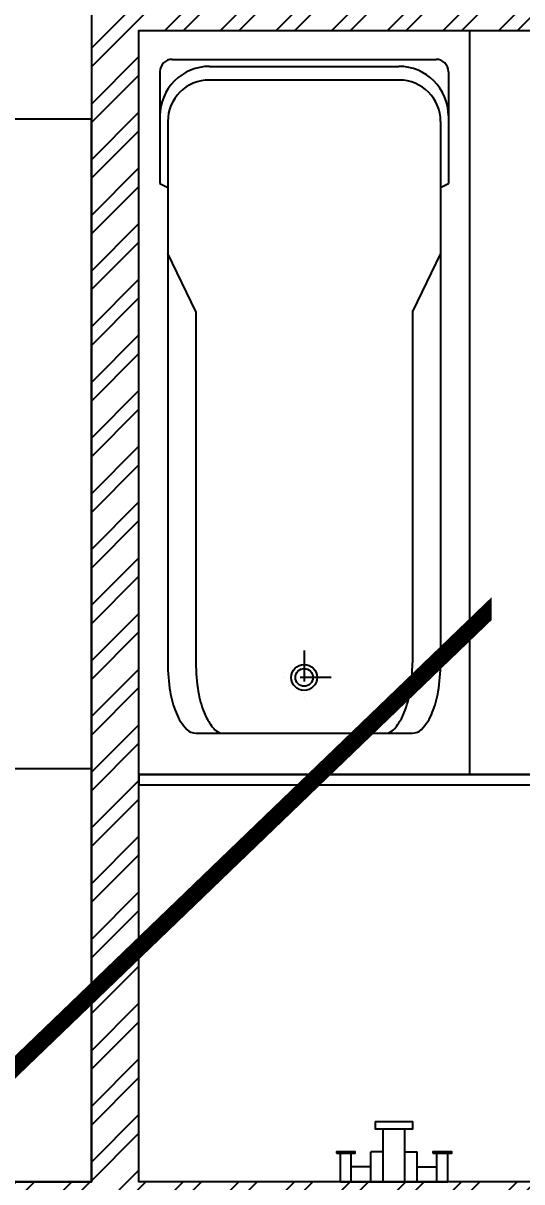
# Model space of a CAD drawing. Header units: millimetres. Extents: x -2842 to 18480, y -2414 to 14540.
# Drawn here: x 4830 to 6037, y 230 to 3033 of the extents above; entities that cross this region are included whole.
import ezdxf

# ---------------------------------------------------------------- set-up
doc = ezdxf.new("R2010")
doc.units = ezdxf.units.MM
doc.header["$LTSCALE"] = 150
doc.linetypes.add('DASHDOT', pattern=[1, 0.5, -0.25, 0, -0.25])
doc.linetypes.add('DASHED', pattern=[0.75, 0.5, -0.25])
for name, color, linetype in [('ad-Furniture', 8, 'Continuous'), ('ad-Text main', 7, 'Continuous'), ('ad-Toilet fixtures', 8, 'Continuous'), ('ad-Wall', 240, 'Continuous'), ('ad-Wall hatch', 8, 'Continuous')]:
    doc.layers.add(name, color=color, linetype=linetype)
doc.layers.add('ad-Glass Sectionline', color=140, linetype='Continuous', true_color=0x00bfff)
doc.layers.add('ad-Primary Roof', color=5, linetype='Continuous', true_color=0x0000ff)
doc.styles.get("Standard").update_dxf_attribs({"font": 'calibril.ttf'})

# ---------------------------------------------------------------- blocks, each defined once
blk = doc.blocks.new('3BHK+_A$0$ad_Shower')
for p, q in [((0, 130, 0), (-69.5, 130, 0)), ((0, -130), (0, 130)), ((0, 103.8, 0), (-69.5, 103.8, 0)), ((-36.4, 55.7, 0), (-36.4, 103.8, 0)), ((-145.8, -45.6), (-145.8, 45.6)), ((0, 55.7, 0), (-72.9, 55.7, 0)), ((-72.9, 26.2, 0), (-72.9, 55.7, 0)), ((0, 26.2, 0), (-128.2, 26.2, 0)), ((0, -26.2, 0), (-128.2, -26.2, 0)), ((-72.9, -26.2, 0), (-72.9, -56.1, 0)), ((0, -56.1, 0), (-72.9, -56.1, 0)), ((-36.4, -56.1, 0), (-36.4, -103.8, 0)), ((0, -103.8, 0), (-69.5, -103.8, 0)), ((0, -130, 0), (-69.5, -130, 0))]:
    blk.add_line(p, q)
blk.add_lwpolyline([(-69.5, 94.1), (-69.5, 139.7), (-72.9, 139.7), (-72.9, 94.1)], close=True)
at = {"elevation": 0}
blk.add_lwpolyline([(-145.8, -45.6), (-128.2, -45.6), (-128.2, 45.6), (-145.8, 45.6)], dxfattribs=at)
blk.add_lwpolyline([(-69.5, -139.7), (-69.5, -94.1), (-72.9, -94.1), (-72.9, -139.7)], close=True, dxfattribs=at)
blk = doc.blocks.new('zw$989B')
at = {"color": 0}
for p, q in [((100, 749), (370, 749)), ((220, 730), (1530, 730)), ((380, 730), (370, 749)), ((540, 730), (680, 662)), ((70, 81), (70, 719)), ((680, 662), (1530, 662)), ((1700, 138), (1700, 662)), ((87, 171), (87, 629)), ((120, 630), (120, 170)), ((680, 138), (540, 70)), ((680, 138), (1530, 138)), ((220, 70), (1530, 70)), ((370, 51), (380, 70)), ((100, 51), (370, 51))]:
    blk.add_line(p, q, dxfattribs=at)
at = {"color": 0, "linetype": 'DASHDOT'}
for p, q in [((1565, 465), (1565, 335)), ((1500, 400), (1630, 400))]:
    blk.add_line(p, q, dxfattribs=at)
at = {"color": 0}
blk.add_lwpolyline([(0, 0), (0, 800), (1800, 800), (1800, 0)], close=True, dxfattribs=at)
for radius in [31.294, 21.294]:
    blk.add_circle((1565, 400), radius, dxfattribs=at)
for centre, radius, start, end in [((100, 719), 30, 90, 180), ((207, 629), 120, 90, 180), ((220, 630), 100, 90, 180), ((1530, 305.926), 424.074, 80.592388, 90), ((1559.313, 482.846), 244.743, 68.198591, 80.592388), ((1603.673, 593.747), 125.298, 46.000099, 68.198591), ((1669.585, 662), 30.415, 0, 46.000099), ((1530, 237.926), 424.074, 80.592388, 90), ((1559.313, 414.846), 244.743, 68.198591, 80.592388), ((1603.673, 525.747), 125.298, 53.421211, 68.198591), ((1657.445, 586.304), 45.184, 19.644745, 62.452929), ((1657.445, 213.696), 45.184, 297.547071, 340.355255), ((207, 171), 120, 180, 270), ((220, 170), 100, 180, 270), ((1603.673, 274.254), 125.298, 291.801409, 306.578789), ((1530, 562.074), 424.074, 270, 279.407612), ((1559.313, 385.155), 244.743, 279.407612, 291.801409), ((1603.673, 206.254), 125.298, 291.801409, 313.999901), ((1669.585, 138), 30.415, 313.999901, 0), ((1559.313, 317.155), 244.743, 279.407612, 291.801409), ((100, 81), 30, 180, 270), ((1530, 494.074), 424.074, 270, 279.407612)]:
    blk.add_arc(centre, radius, start, end, dxfattribs=at)
blk = doc.blocks.new('zw$66EE')
at = {"layer": 'ad-Furniture'}
blk.add_lwpolyline([(4395, 230), (4995, 230), (4995, 2800), (4495, 2800, 0.414214), (4395, 2700)], format="xyb", close=True, dxfattribs=at)
blk.add_lwpolyline([(4395, 230), (4395, 1230), (4995, 1230), (4995, 230)], close=True, dxfattribs=at)
at = {"layer": 'ad-Glass Sectionline'}
blk.add_lwpolyline([(8310, 1215), (5110, 1215), (5110, 1190), (8310, 1190)], close=True, dxfattribs=at)
at = {"layer": 'ad-Toilet fixtures'}
blk.add_lwpolyline([(6745, 230), (5110, 230), (5110, 1215), (6745, 1215)], close=True, dxfattribs=at)
at = {"layer": 'ad-Toilet fixtures', "rotation": 270}
for name, p in [('zw$989B', (5110, 3015)), ('3BHK+_A$0$ad_Shower', (5727.5, 230))]:
    blk.add_blockref(name, p, dxfattribs=at)
blk = doc.blocks.new('zw$6540')
at = {"layer": 'ad-Text main', "insert": (6703.8, 1691.2), "char_height": 100, "width": 1380.84, "attachment_point": 5, "bg_fill": 2}
blk.add_mtext("TOILET\\P10'-6'' x 9'-2''", dxfattribs=at)
blk = doc.blocks.new('zw$6266')
at = {"layer": 'ad-Wall hatch', "transparency": 33554610}
h = blk.add_hatch(dxfattribs=at)
h.set_pattern_fill('ANSI32', color=256, scale=10)
h.set_pattern_definition([(45, (388744.33, 102900.03), (-67.35192, 67.35192), []), (45, (388789.235, 102900.03), (-67.35192, 67.35192), [])])
h.paths.add_polyline_path([(230, 8875), (230, 9105), (0, 9105), (0, 8645), (2830, 8645), (2830, 4745), (0, 4745), (0, 0), (9240, 0), (9240, 230), (8540, 230), (8540, 4745), (4780, 4745), (4780, 4515), (4995, 4515), (4995, 3930), (5110, 3930), (5110, 4630), (8310, 4630), (8310, 3130), (6860, 3130), (6860, 3015), (8310, 3015), (8310, 230), (5110, 230), (5110, 3015), (6060, 3015), (6060, 3130), (4995, 3130), (4995, 230), (230, 230), (230, 4515), (3880, 4515), (3880, 4745), (3060, 4745), (3060, 8875)])
at = {"layer": 'ad-Wall'}
blk.add_lwpolyline([(4780, 4515), (4995, 4515), (4995, 3930), (5110, 3930), (5110, 4630), (8310, 4630), (8310, 3130), (6860, 3130), (6860, 3015), (8310, 3015), (8310, 230), (5110, 230), (5110, 3015), (6060, 3015), (6060, 3130), (4995, 3130), (4995, 230), (230, 230)], dxfattribs=at)
blk = doc.blocks.new('A$Ca594aa6c')
at = {"layer": 'ad-Primary Roof', "linetype": 'DASHED', "ltscale": 2, "const_width": 40}
blk.add_lwpolyline([(12570, -15450), (2380, -15450), (7475, -10550)], close=True, dxfattribs=at)
blk = doc.blocks.new('1625W-Roof Plan')
at = {"rotation": 360}
blk.add_blockref('A$Ca594aa6c', (0, 13620), dxfattribs=at)

msp = doc.modelspace()

# ---------------------------------------------------------------- block references
at = {"layer": 'ad-Furniture'}
msp.add_blockref('zw$66EE', (0, 0), dxfattribs=at)

# ---------------------------------------------------------------- next in the draw order: block references
msp.add_blockref('zw$6266', (0, 0))

# ---------------------------------------------------------------- next in the draw order: block references
msp.add_blockref('1625W-Roof Plan', (0, 0))

# ---------------------------------------------------------------- next in the draw order: block references
at = {"layer": 'ad-Text main'}
msp.add_blockref('zw$6540', (0, 0), dxfattribs=at)

doc.saveas('drawing.dxf')
